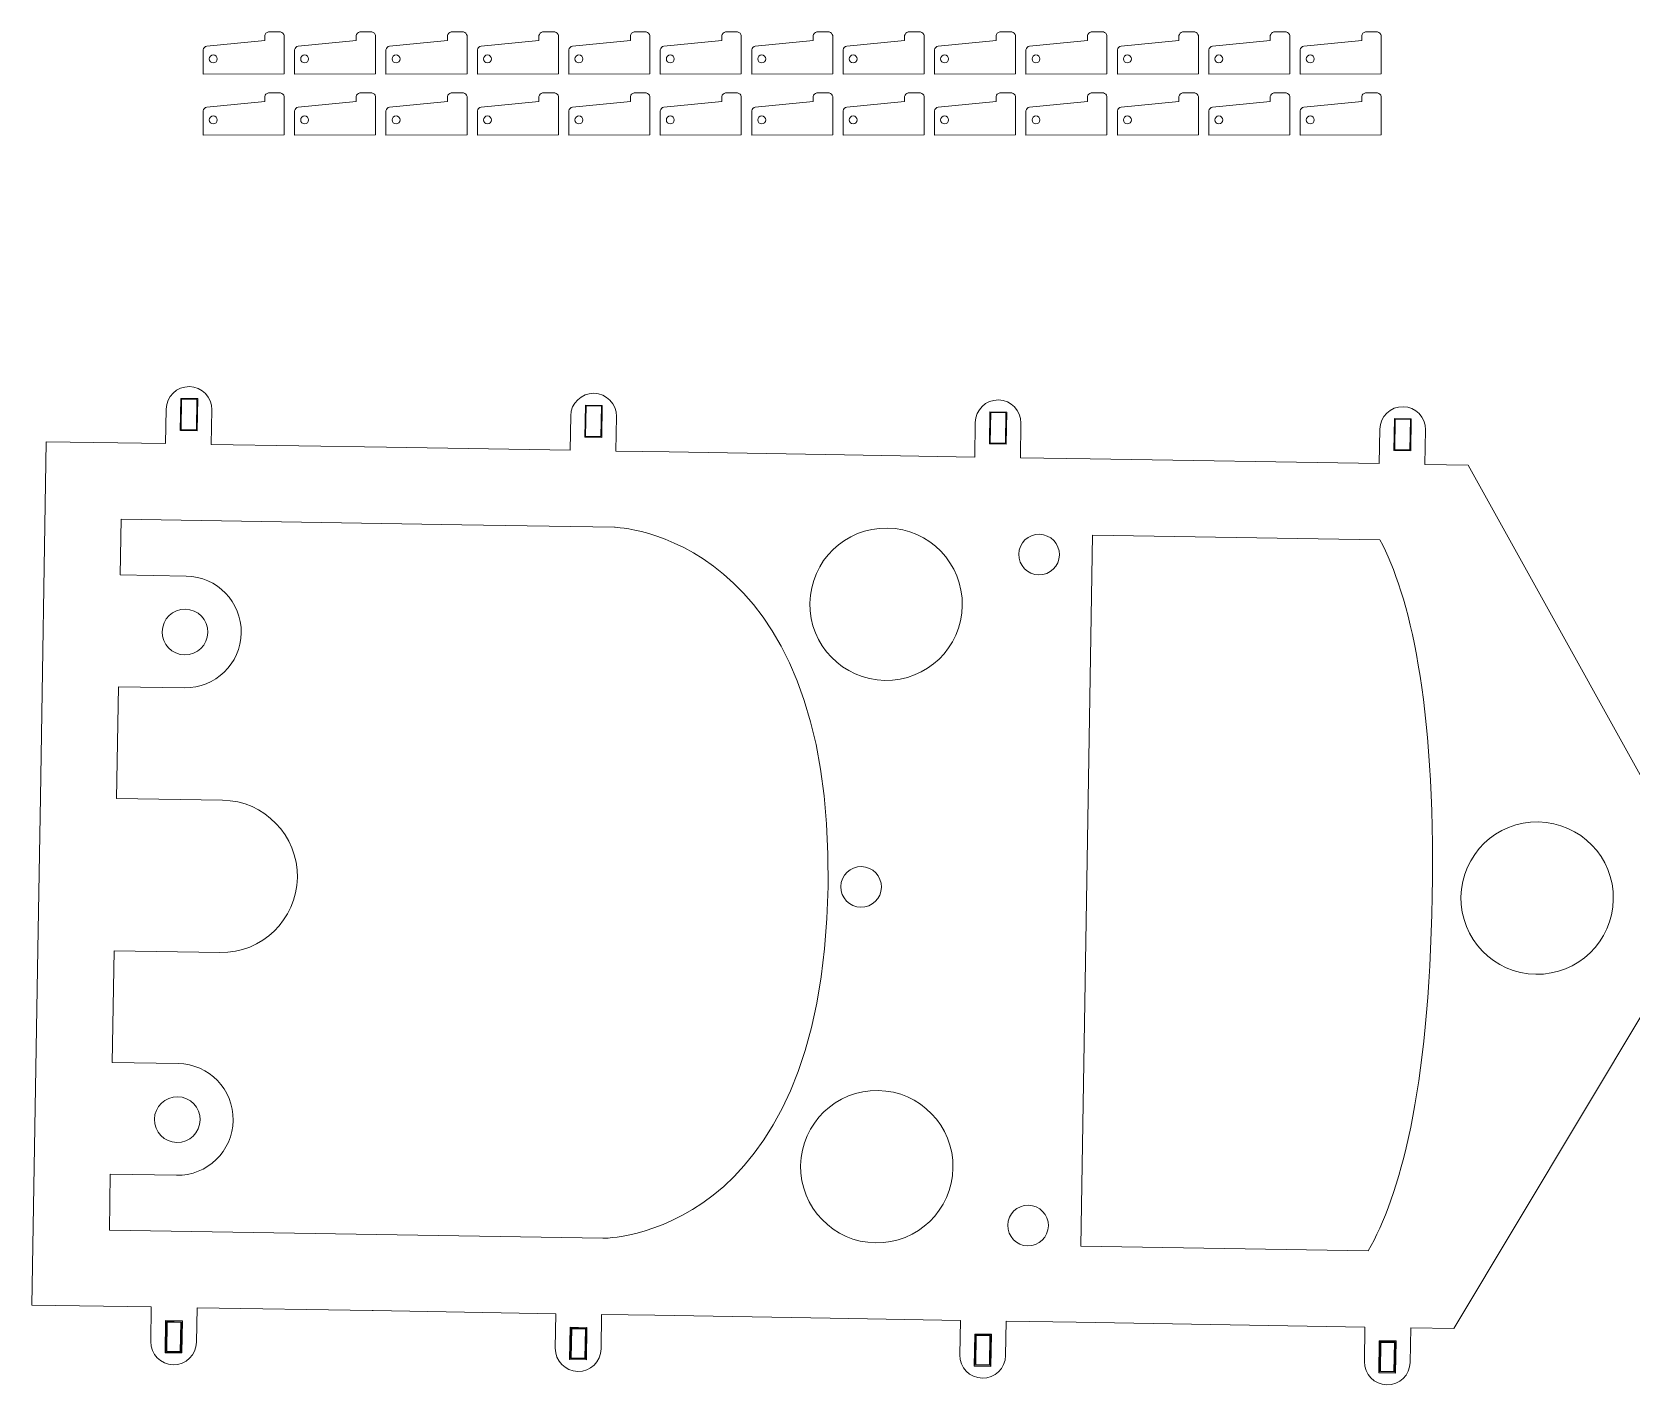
# Model space of a CAD drawing. Header units: inches. Extents: x -32 to 163, y -123 to 65.
# Drawn here: x -7.88 to 23.6, y -62.69 to -36.05 of the extents above; entities that cross this region are included whole.
import ezdxf

# ---------------------------------------------------------------- set-up
doc = ezdxf.new("R2010")
doc.units = ezdxf.units.IN
doc.header["$MEASUREMENT"] = 0
doc.layers.add('Layer 1', color=7, linetype='Continuous')

# ---------------------------------------------------------------- blocks, each defined once
blk = doc.blocks.new('block 19')
at = {"layer": 'Layer 1', "lineweight": 0}
for points in [[(-4.961, -43.896), (-4.95, -43.264), (-4.618, -43.27), (-4.629, -43.902), (-4.961, -43.896)], [(-4.794, -43.883), (-4.644, -43.886), (-4.634, -43.286), (-4.935, -43.281), (-4.944, -43.881), (-4.794, -43.883)], [(3.005, -44.028), (3.015, -43.396), (3.347, -43.402), (3.337, -44.033), (3.005, -44.028)], [(3.171, -44.015), (3.321, -44.017), (3.331, -43.417), (3.031, -43.412), (3.021, -44.012), (3.171, -44.015)], [(10.971, -44.159), (10.981, -43.528), (11.313, -43.533), (11.302, -44.165), (10.971, -44.159)], [(11.137, -44.146), (11.287, -44.149), (11.297, -43.549), (10.997, -43.544), (10.987, -44.144), (11.137, -44.146)], [(18.936, -44.291), (18.947, -43.659), (19.278, -43.665), (19.268, -44.296), (18.936, -44.291)], [(19.102, -44.278), (19.252, -44.28), (19.262, -43.68), (18.962, -43.675), (18.952, -44.275), (19.102, -44.278)], [(-5.26, -62.054), (-5.25, -61.422), (-4.918, -61.427), (-4.929, -62.059), (-5.26, -62.054)], [(-4.944, -62.043), (-4.934, -61.443), (-5.084, -61.441), (-5.234, -61.438), (-5.244, -62.038), (-4.944, -62.043)], [(-5.228, -62.022), (-5.219, -61.454), (-4.951, -61.459), (-4.96, -62.027), (-5.228, -62.022)], [(3.047, -61.559), (3.037, -62.191), (2.705, -62.185), (2.716, -61.553), (3.047, -61.559)], [(2.881, -61.572), (2.731, -61.57), (2.721, -62.17), (3.021, -62.175), (3.031, -61.575), (2.881, -61.572)], [(3.015, -61.59), (3.006, -62.158), (2.737, -62.154), (2.747, -61.586), (3.015, -61.59)], [(11.013, -61.691), (11.002, -62.322), (10.671, -62.317), (10.681, -61.685), (11.013, -61.691)], [(10.847, -61.704), (10.697, -61.701), (10.687, -62.301), (10.987, -62.306), (10.997, -61.706), (10.847, -61.704)], [(10.981, -61.722), (10.971, -62.29), (10.703, -62.286), (10.712, -61.717), (10.981, -61.722)], [(18.978, -61.822), (18.968, -62.454), (18.636, -62.448), (18.647, -61.817), (18.978, -61.822)], [(18.812, -61.835), (18.662, -61.833), (18.652, -62.433), (18.952, -62.438), (18.962, -61.838), (18.812, -61.835)], [(18.946, -61.853), (18.937, -62.422), (18.668, -62.417), (18.678, -61.849), (18.946, -61.853)]]:
    blk.add_lwpolyline(points, dxfattribs=at)
for points, knots in [([(7.834, -61.374), (7.834, -61.374), (10.401, -61.416), (10.401, -61.416), (10.401, -61.416), (10.389, -62.096), (10.389, -62.096), (10.385, -62.345), (10.583, -62.55), (10.832, -62.554), (11.08, -62.558), (11.285, -62.36), (11.289, -62.111), (11.289, -62.111), (11.3, -61.431), (11.3, -61.431), (11.3, -61.431), (12.676, -61.454), (12.676, -61.454), (12.676, -61.454), (18.366, -61.548), (18.366, -61.548), (18.366, -61.548), (18.355, -62.228), (18.355, -62.228), (18.351, -62.476), (18.549, -62.681), (18.797, -62.685), (19.046, -62.689), (19.251, -62.491), (19.255, -62.243), (19.255, -62.243), (19.266, -61.563), (19.266, -61.563), (19.266, -61.563), (20.115, -61.577), (20.115, -61.577), (20.115, -61.577), (25.163, -53.159), (25.163, -53.159), (25.163, -53.159), (20.396, -44.579), (20.396, -44.579), (20.396, -44.579), (19.547, -44.565), (19.547, -44.565), (19.547, -44.565), (19.558, -43.885), (19.558, -43.885), (19.562, -43.637), (19.364, -43.432), (19.116, -43.428), (18.867, -43.424), (18.662, -43.622), (18.658, -43.87), (18.658, -43.87), (18.647, -44.55), (18.647, -44.55), (18.647, -44.55), (12.957, -44.456), (12.957, -44.456), (12.957, -44.456), (11.581, -44.434), (11.581, -44.434), (11.581, -44.434), (11.592, -43.754), (11.592, -43.754), (11.597, -43.505), (11.398, -43.3), (11.15, -43.296), (10.901, -43.292), (10.697, -43.49), (10.693, -43.739), (10.693, -43.739), (10.681, -44.419), (10.681, -44.419), (10.681, -44.419), (8.115, -44.376), (8.115, -44.376), (8.115, -44.376), (4.665, -44.319), (4.665, -44.319), (4.665, -44.319), (3.616, -44.302), (3.616, -44.302), (3.616, -44.302), (3.627, -43.622), (3.627, -43.622), (3.631, -43.374), (3.433, -43.169), (3.184, -43.165), (2.936, -43.161), (2.731, -43.359), (2.727, -43.607), (2.727, -43.607), (2.716, -44.287), (2.716, -44.287), (2.716, -44.287), (-0.9, -44.227), (-0.9, -44.227), (-0.9, -44.227), (-4.35, -44.17), (-4.35, -44.17), (-4.35, -44.17), (-4.339, -43.491), (-4.339, -43.491), (-4.335, -43.242), (-4.533, -43.037), (-4.781, -43.033), (-5.03, -43.029), (-5.235, -43.227), (-5.239, -43.476), (-5.239, -43.476), (-5.25, -44.156), (-5.25, -44.156), (-5.25, -44.156), (-7.6, -44.117), (-7.6, -44.117), (-7.6, -44.117), (-7.715, -51.116), (-7.715, -51.116), (-7.715, -51.116), (-7.765, -54.115), (-7.765, -54.115), (-7.765, -54.115), (-7.88, -61.114), (-7.88, -61.114), (-7.88, -61.114), (-5.531, -61.153), (-5.531, -61.153), (-5.531, -61.153), (-5.542, -61.833), (-5.542, -61.833), (-5.546, -62.082), (-5.348, -62.286), (-5.099, -62.29), (-4.851, -62.295), (-4.646, -62.096), (-4.642, -61.848), (-4.642, -61.848), (-4.631, -61.168), (-4.631, -61.168), (-4.631, -61.168), (-1.181, -61.225), (-1.181, -61.225), (-1.181, -61.225), (-1.175, -61.226), (-1.162, -61.225), (-1.162, -61.225), (2.435, -61.285), (2.435, -61.285), (2.435, -61.285), (2.424, -61.965), (2.424, -61.965), (2.42, -62.213), (2.618, -62.418), (2.866, -62.422), (3.115, -62.426), (3.32, -62.228), (3.324, -61.98), (3.324, -61.98), (3.335, -61.3), (3.335, -61.3), (3.335, -61.3), (4.385, -61.317), (4.385, -61.317), (4.385, -61.317), (7.834, -61.374), (7.834, -61.374)], [0, 0, 0, 0, 1, 1, 1, 2, 2, 2, 3, 3, 3, 4, 4, 4, 5, 5, 5, 6, 6, 6, 7, 7, 7, 8, 8, 8, 9, 9, 9, 10, 10, 10, 11, 11, 11, 12, 12, 12, 13, 13, 13, 14, 14, 14, 15, 15, 15, 16, 16, 16, 17, 17, 17, 18, 18, 18, 19, 19, 19, 20, 20, 20, 21, 21, 21, 22, 22, 22, 23, 23, 23, 24, 24, 24, 25, 25, 25, 26, 26, 26, 27, 27, 27, 28, 28, 28, 29, 29, 29, 30, 30, 30, 31, 31, 31, 32, 32, 32, 33, 33, 33, 34, 34, 34, 35, 35, 35, 36, 36, 36, 37, 37, 37, 38, 38, 38, 39, 39, 39, 40, 40, 40, 41, 41, 41, 42, 42, 42, 43, 43, 43, 44, 44, 44, 45, 45, 45, 46, 46, 46, 47, 47, 47, 48, 48, 48, 49, 49, 49, 50, 50, 50, 51, 51, 51, 52, 52, 52, 53, 53, 53, 54, 54, 54, 55, 55, 55, 56, 56, 56, 56]), ([(-6.356, -59.639), (-6.356, -59.639), (-6.338, -58.54), (-6.338, -58.54), (-6.338, -58.54), (-5.038, -58.561), (-5.038, -58.561), (-4.43, -58.571), (-3.93, -58.087), (-3.92, -57.479), (-3.91, -56.872), (-4.394, -56.371), (-5.001, -56.361), (-5.001, -56.361), (-6.301, -56.34), (-6.301, -56.34), (-6.301, -56.34), (-6.265, -54.14), (-6.265, -54.14), (-6.265, -54.14), (-4.179, -54.175), (-4.179, -54.175), (-3.351, -54.188), (-2.669, -53.528), (-2.655, -52.7), (-2.641, -51.871), (-3.302, -51.189), (-4.13, -51.175), (-4.13, -51.175), (-6.215, -51.141), (-6.215, -51.141), (-6.215, -51.141), (-6.179, -48.941), (-6.179, -48.941), (-6.179, -48.941), (-4.879, -48.962), (-4.879, -48.962), (-4.272, -48.972), (-3.771, -48.488), (-3.761, -47.881), (-3.751, -47.273), (-4.235, -46.773), (-4.843, -46.763), (-4.843, -46.763), (-6.143, -46.741), (-6.143, -46.741), (-6.143, -46.741), (-6.125, -45.641), (-6.125, -45.641), (-6.125, -45.641), (0.585, -45.752), (0.585, -45.752), (0.585, -45.752), (3.591, -45.802), (3.591, -45.802), (3.591, -45.802), (7.909, -45.901), (7.794, -52.872), (7.679, -59.844), (3.36, -59.8), (3.36, -59.8), (3.36, -59.8), (-6.356, -59.639), (-6.356, -59.639)], [0, 0, 0, 0, 1, 1, 1, 2, 2, 2, 3, 3, 3, 4, 4, 4, 5, 5, 5, 6, 6, 6, 7, 7, 7, 8, 8, 8, 9, 9, 9, 10, 10, 10, 11, 11, 11, 12, 12, 12, 13, 13, 13, 14, 14, 14, 15, 15, 15, 16, 16, 16, 17, 17, 17, 18, 18, 18, 19, 19, 19, 20, 20, 20, 21, 21, 21, 21]), ([(11.943, -46.74), (12.164, -46.744), (12.346, -46.568), (12.35, -46.347), (12.353, -46.126), (12.177, -45.944), (11.956, -45.94), (11.736, -45.936), (11.553, -46.113), (11.55, -46.333), (11.546, -46.554), (11.722, -46.736), (11.943, -46.74)], [0, 0, 0, 0, 1, 1, 1, 2, 2, 2, 3, 3, 3, 4, 4, 4, 4]), ([(12.771, -59.955), (12.771, -59.955), (13.002, -45.957), (13.002, -45.957), (13.002, -45.957), (18.66, -46.051), (18.66, -46.051), (19.239, -47.14), (19.754, -49.195), (19.69, -53.069), (19.626, -56.943), (19.044, -58.979), (18.429, -60.049), (18.429, -60.049), (12.771, -59.955), (12.771, -59.955)], [0, 0, 0, 0, 1, 1, 1, 2, 2, 2, 3, 3, 3, 4, 4, 4, 5, 5, 5, 5]), ([(-4.875, -48.315), (-4.627, -48.319), (-4.422, -48.121), (-4.418, -47.873), (-4.414, -47.624), (-4.612, -47.42), (-4.86, -47.415), (-5.109, -47.411), (-5.313, -47.609), (-5.318, -47.858), (-5.322, -48.106), (-5.123, -48.311), (-4.875, -48.315)], [0, 0, 0, 0, 1, 1, 1, 2, 2, 2, 3, 3, 3, 4, 4, 4, 4]), ([(23.255, -53.128), (23.241, -53.956), (22.559, -54.616), (21.73, -54.603), (20.902, -54.589), (20.242, -53.906), (20.255, -53.078), (20.269, -52.25), (20.952, -51.589), (21.78, -51.603), (22.608, -51.617), (23.269, -52.299), (23.255, -53.128)], [0, 0, 0, 0, 1, 1, 1, 2, 2, 2, 3, 3, 3, 4, 4, 4, 4]), ([(8.438, -53.283), (8.659, -53.287), (8.841, -53.111), (8.845, -52.89), (8.849, -52.669), (8.673, -52.487), (8.452, -52.483), (8.231, -52.479), (8.049, -52.655), (8.045, -52.876), (8.041, -53.097), (8.218, -53.279), (8.438, -53.283)], [0, 0, 0, 0, 1, 1, 1, 2, 2, 2, 3, 3, 3, 4, 4, 4, 4]), ([(-5.027, -57.914), (-4.779, -57.918), (-4.574, -57.72), (-4.57, -57.471), (-4.566, -57.223), (-4.764, -57.018), (-5.012, -57.014), (-5.261, -57.01), (-5.465, -57.208), (-5.47, -57.456), (-5.474, -57.705), (-5.276, -57.91), (-5.027, -57.914)], [0, 0, 0, 0, 1, 1, 1, 2, 2, 2, 3, 3, 3, 4, 4, 4, 4]), ([(11.725, -59.949), (11.946, -59.953), (12.128, -59.777), (12.132, -59.556), (12.135, -59.335), (11.959, -59.153), (11.738, -59.149), (11.517, -59.146), (11.335, -59.322), (11.332, -59.543), (11.328, -59.764), (11.504, -59.946), (11.725, -59.949)], [0, 0, 0, 0, 1, 1, 1, 2, 2, 2, 3, 3, 3, 4, 4, 4, 4])]:
    blk.add_open_spline(points, degree=3, knots=knots, dxfattribs=at)
blk = doc.blocks.new('block 18')
at = {"layer": 'Layer 1', "lineweight": 0}
for points in [[(8.912, -48.818), (9.741, -48.832), (10.423, -48.171), (10.437, -47.343), (10.45, -46.515), (9.79, -45.832), (8.962, -45.819), (8.133, -45.805), (7.451, -46.465), (7.437, -47.294), (7.424, -48.122), (8.084, -48.804), (8.912, -48.818)], [(8.729, -59.89), (9.558, -59.904), (10.24, -59.244), (10.254, -58.415), (10.268, -57.587), (9.607, -56.904), (8.779, -56.891), (7.951, -56.877), (7.268, -57.537), (7.254, -58.366), (7.241, -59.194), (7.901, -59.877), (8.729, -59.89)]]:
    blk.add_open_spline(points, degree=3, knots=[0, 0, 0, 0, 1, 1, 1, 2, 2, 2, 3, 3, 3, 4, 4, 4, 4], dxfattribs=at)
at = {"layer": 'Layer 1'}
blk.add_blockref('block 19', (0, 0), dxfattribs=at)

msp = doc.modelspace()

# ---------------------------------------------------------------- linework, layer by layer
at = {"layer": 'Layer 1', "lineweight": 0}
for points, knots in [([(-4.51, -36.882), (-4.51, -36.882), (-4.51, -36.402), (-4.51, -36.402), (-4.504, -36.366), (-4.475, -36.337), (-4.438, -36.33), (-4.438, -36.33), (-3.298, -36.219), (-3.298, -36.219), (-3.298, -36.219), (-3.298, -36.123), (-3.298, -36.123), (-3.292, -36.087), (-3.263, -36.058), (-3.226, -36.051), (-3.226, -36.051), (-2.986, -36.051), (-2.986, -36.051), (-2.95, -36.058), (-2.921, -36.087), (-2.914, -36.123), (-2.914, -36.123), (-2.914, -36.873), (-2.914, -36.873), (-2.914, -36.873), (-4.51, -36.882), (-4.51, -36.882)], [0, 0, 0, 0, 1, 1, 1, 2, 2, 2, 3, 3, 3, 4, 4, 4, 5, 5, 5, 6, 6, 6, 7, 7, 7, 8, 8, 8, 9, 9, 9, 9]), ([(-2.71, -36.882), (-2.71, -36.882), (-2.71, -36.402), (-2.71, -36.402), (-2.704, -36.366), (-2.675, -36.337), (-2.638, -36.33), (-2.638, -36.33), (-1.498, -36.219), (-1.498, -36.219), (-1.498, -36.219), (-1.498, -36.123), (-1.498, -36.123), (-1.492, -36.087), (-1.463, -36.058), (-1.426, -36.051), (-1.426, -36.051), (-1.186, -36.051), (-1.186, -36.051), (-1.15, -36.058), (-1.121, -36.087), (-1.114, -36.123), (-1.114, -36.123), (-1.114, -36.873), (-1.114, -36.873), (-1.114, -36.873), (-2.71, -36.882), (-2.71, -36.882)], [0, 0, 0, 0, 1, 1, 1, 2, 2, 2, 3, 3, 3, 4, 4, 4, 5, 5, 5, 6, 6, 6, 7, 7, 7, 8, 8, 8, 9, 9, 9, 9]), ([(-0.91, -36.882), (-0.91, -36.882), (-0.91, -36.402), (-0.91, -36.402), (-0.904, -36.366), (-0.875, -36.337), (-0.838, -36.33), (-0.838, -36.33), (0.302, -36.219), (0.302, -36.219), (0.302, -36.219), (0.302, -36.123), (0.302, -36.123), (0.308, -36.087), (0.337, -36.058), (0.374, -36.051), (0.374, -36.051), (0.614, -36.051), (0.614, -36.051), (0.65, -36.058), (0.679, -36.087), (0.686, -36.123), (0.686, -36.123), (0.686, -36.873), (0.686, -36.873), (0.686, -36.873), (-0.91, -36.882), (-0.91, -36.882)], [0, 0, 0, 0, 1, 1, 1, 2, 2, 2, 3, 3, 3, 4, 4, 4, 5, 5, 5, 6, 6, 6, 7, 7, 7, 8, 8, 8, 9, 9, 9, 9]), ([(0.89, -36.882), (0.89, -36.882), (0.89, -36.402), (0.89, -36.402), (0.896, -36.366), (0.925, -36.337), (0.962, -36.33), (0.962, -36.33), (2.102, -36.219), (2.102, -36.219), (2.102, -36.219), (2.102, -36.123), (2.102, -36.123), (2.108, -36.087), (2.137, -36.058), (2.174, -36.051), (2.174, -36.051), (2.414, -36.051), (2.414, -36.051), (2.45, -36.058), (2.479, -36.087), (2.486, -36.123), (2.486, -36.123), (2.486, -36.873), (2.486, -36.873), (2.486, -36.873), (0.89, -36.882), (0.89, -36.882)], [0, 0, 0, 0, 1, 1, 1, 2, 2, 2, 3, 3, 3, 4, 4, 4, 5, 5, 5, 6, 6, 6, 7, 7, 7, 8, 8, 8, 9, 9, 9, 9]), ([(2.69, -36.882), (2.69, -36.882), (2.69, -36.402), (2.69, -36.402), (2.696, -36.366), (2.725, -36.337), (2.762, -36.33), (2.762, -36.33), (3.902, -36.219), (3.902, -36.219), (3.902, -36.219), (3.902, -36.123), (3.902, -36.123), (3.908, -36.087), (3.937, -36.058), (3.974, -36.051), (3.974, -36.051), (4.214, -36.051), (4.214, -36.051), (4.25, -36.058), (4.279, -36.087), (4.286, -36.123), (4.286, -36.123), (4.286, -36.873), (4.286, -36.873), (4.286, -36.873), (2.69, -36.882), (2.69, -36.882)], [0, 0, 0, 0, 1, 1, 1, 2, 2, 2, 3, 3, 3, 4, 4, 4, 5, 5, 5, 6, 6, 6, 7, 7, 7, 8, 8, 8, 9, 9, 9, 9]), ([(4.49, -36.882), (4.49, -36.882), (4.49, -36.402), (4.49, -36.402), (4.496, -36.366), (4.525, -36.337), (4.562, -36.33), (4.562, -36.33), (5.702, -36.219), (5.702, -36.219), (5.702, -36.219), (5.702, -36.123), (5.702, -36.123), (5.708, -36.087), (5.737, -36.058), (5.774, -36.051), (5.774, -36.051), (6.014, -36.051), (6.014, -36.051), (6.05, -36.058), (6.079, -36.087), (6.086, -36.123), (6.086, -36.123), (6.086, -36.873), (6.086, -36.873), (6.086, -36.873), (4.49, -36.882), (4.49, -36.882)], [0, 0, 0, 0, 1, 1, 1, 2, 2, 2, 3, 3, 3, 4, 4, 4, 5, 5, 5, 6, 6, 6, 7, 7, 7, 8, 8, 8, 9, 9, 9, 9]), ([(6.29, -36.882), (6.29, -36.882), (6.29, -36.402), (6.29, -36.402), (6.296, -36.366), (6.325, -36.337), (6.362, -36.33), (6.362, -36.33), (7.502, -36.219), (7.502, -36.219), (7.502, -36.219), (7.502, -36.123), (7.502, -36.123), (7.508, -36.087), (7.537, -36.058), (7.574, -36.051), (7.574, -36.051), (7.814, -36.051), (7.814, -36.051), (7.85, -36.058), (7.879, -36.087), (7.886, -36.123), (7.886, -36.123), (7.886, -36.873), (7.886, -36.873), (7.886, -36.873), (6.29, -36.882), (6.29, -36.882)], [0, 0, 0, 0, 1, 1, 1, 2, 2, 2, 3, 3, 3, 4, 4, 4, 5, 5, 5, 6, 6, 6, 7, 7, 7, 8, 8, 8, 9, 9, 9, 9]), ([(8.09, -36.882), (8.09, -36.882), (8.09, -36.402), (8.09, -36.402), (8.096, -36.366), (8.125, -36.337), (8.162, -36.33), (8.162, -36.33), (9.302, -36.219), (9.302, -36.219), (9.302, -36.219), (9.302, -36.123), (9.302, -36.123), (9.308, -36.087), (9.337, -36.058), (9.374, -36.051), (9.374, -36.051), (9.614, -36.051), (9.614, -36.051), (9.65, -36.058), (9.679, -36.087), (9.686, -36.123), (9.686, -36.123), (9.686, -36.873), (9.686, -36.873), (9.686, -36.873), (8.09, -36.882), (8.09, -36.882)], [0, 0, 0, 0, 1, 1, 1, 2, 2, 2, 3, 3, 3, 4, 4, 4, 5, 5, 5, 6, 6, 6, 7, 7, 7, 8, 8, 8, 9, 9, 9, 9]), ([(9.89, -36.882), (9.89, -36.882), (9.89, -36.402), (9.89, -36.402), (9.896, -36.366), (9.925, -36.337), (9.962, -36.33), (9.962, -36.33), (11.102, -36.219), (11.102, -36.219), (11.102, -36.219), (11.102, -36.123), (11.102, -36.123), (11.108, -36.087), (11.137, -36.058), (11.174, -36.051), (11.174, -36.051), (11.414, -36.051), (11.414, -36.051), (11.45, -36.058), (11.479, -36.087), (11.486, -36.123), (11.486, -36.123), (11.486, -36.873), (11.486, -36.873), (11.486, -36.873), (9.89, -36.882), (9.89, -36.882)], [0, 0, 0, 0, 1, 1, 1, 2, 2, 2, 3, 3, 3, 4, 4, 4, 5, 5, 5, 6, 6, 6, 7, 7, 7, 8, 8, 8, 9, 9, 9, 9]), ([(11.69, -36.882), (11.69, -36.882), (11.69, -36.402), (11.69, -36.402), (11.696, -36.366), (11.725, -36.337), (11.762, -36.33), (11.762, -36.33), (12.902, -36.219), (12.902, -36.219), (12.902, -36.219), (12.902, -36.123), (12.902, -36.123), (12.908, -36.087), (12.937, -36.058), (12.974, -36.051), (12.974, -36.051), (13.214, -36.051), (13.214, -36.051), (13.25, -36.058), (13.279, -36.087), (13.286, -36.123), (13.286, -36.123), (13.286, -36.873), (13.286, -36.873), (13.286, -36.873), (11.69, -36.882), (11.69, -36.882)], [0, 0, 0, 0, 1, 1, 1, 2, 2, 2, 3, 3, 3, 4, 4, 4, 5, 5, 5, 6, 6, 6, 7, 7, 7, 8, 8, 8, 9, 9, 9, 9]), ([(13.49, -36.882), (13.49, -36.882), (13.49, -36.402), (13.49, -36.402), (13.496, -36.366), (13.525, -36.337), (13.562, -36.33), (13.562, -36.33), (14.702, -36.219), (14.702, -36.219), (14.702, -36.219), (14.702, -36.123), (14.702, -36.123), (14.708, -36.087), (14.737, -36.058), (14.774, -36.051), (14.774, -36.051), (15.014, -36.051), (15.014, -36.051), (15.05, -36.058), (15.079, -36.087), (15.086, -36.123), (15.086, -36.123), (15.086, -36.873), (15.086, -36.873), (15.086, -36.873), (13.49, -36.882), (13.49, -36.882)], [0, 0, 0, 0, 1, 1, 1, 2, 2, 2, 3, 3, 3, 4, 4, 4, 5, 5, 5, 6, 6, 6, 7, 7, 7, 8, 8, 8, 9, 9, 9, 9]), ([(15.29, -36.882), (15.29, -36.882), (15.29, -36.402), (15.29, -36.402), (15.296, -36.366), (15.325, -36.337), (15.362, -36.33), (15.362, -36.33), (16.502, -36.219), (16.502, -36.219), (16.502, -36.219), (16.502, -36.123), (16.502, -36.123), (16.508, -36.087), (16.537, -36.058), (16.574, -36.051), (16.574, -36.051), (16.814, -36.051), (16.814, -36.051), (16.85, -36.058), (16.879, -36.087), (16.886, -36.123), (16.886, -36.123), (16.886, -36.873), (16.886, -36.873), (16.886, -36.873), (15.29, -36.882), (15.29, -36.882)], [0, 0, 0, 0, 1, 1, 1, 2, 2, 2, 3, 3, 3, 4, 4, 4, 5, 5, 5, 6, 6, 6, 7, 7, 7, 8, 8, 8, 9, 9, 9, 9]), ([(17.09, -36.882), (17.09, -36.882), (17.09, -36.402), (17.09, -36.402), (17.096, -36.366), (17.125, -36.337), (17.162, -36.33), (17.162, -36.33), (18.302, -36.219), (18.302, -36.219), (18.302, -36.219), (18.302, -36.123), (18.302, -36.123), (18.308, -36.087), (18.337, -36.058), (18.374, -36.051), (18.374, -36.051), (18.614, -36.051), (18.614, -36.051), (18.65, -36.058), (18.679, -36.087), (18.686, -36.123), (18.686, -36.123), (18.686, -36.873), (18.686, -36.873), (18.686, -36.873), (17.09, -36.882), (17.09, -36.882)], [0, 0, 0, 0, 1, 1, 1, 2, 2, 2, 3, 3, 3, 4, 4, 4, 5, 5, 5, 6, 6, 6, 7, 7, 7, 8, 8, 8, 9, 9, 9, 9]), ([(-4.312, -36.504), (-4.269, -36.504), (-4.234, -36.539), (-4.234, -36.582), (-4.234, -36.625), (-4.269, -36.66), (-4.312, -36.66), (-4.355, -36.66), (-4.39, -36.625), (-4.39, -36.582), (-4.39, -36.539), (-4.355, -36.504), (-4.312, -36.504)], [0, 0, 0, 0, 1, 1, 1, 2, 2, 2, 3, 3, 3, 4, 4, 4, 4]), ([(-2.512, -36.504), (-2.469, -36.504), (-2.434, -36.539), (-2.434, -36.582), (-2.434, -36.625), (-2.469, -36.66), (-2.512, -36.66), (-2.555, -36.66), (-2.59, -36.625), (-2.59, -36.582), (-2.59, -36.539), (-2.555, -36.504), (-2.512, -36.504)], [0, 0, 0, 0, 1, 1, 1, 2, 2, 2, 3, 3, 3, 4, 4, 4, 4]), ([(-0.712, -36.504), (-0.669, -36.504), (-0.634, -36.539), (-0.634, -36.582), (-0.634, -36.625), (-0.669, -36.66), (-0.712, -36.66), (-0.755, -36.66), (-0.79, -36.625), (-0.79, -36.582), (-0.79, -36.539), (-0.755, -36.504), (-0.712, -36.504)], [0, 0, 0, 0, 1, 1, 1, 2, 2, 2, 3, 3, 3, 4, 4, 4, 4]), ([(1.088, -36.504), (1.131, -36.504), (1.166, -36.539), (1.166, -36.582), (1.166, -36.625), (1.131, -36.66), (1.088, -36.66), (1.045, -36.66), (1.01, -36.625), (1.01, -36.582), (1.01, -36.539), (1.045, -36.504), (1.088, -36.504)], [0, 0, 0, 0, 1, 1, 1, 2, 2, 2, 3, 3, 3, 4, 4, 4, 4]), ([(2.888, -36.504), (2.931, -36.504), (2.966, -36.539), (2.966, -36.582), (2.966, -36.625), (2.931, -36.66), (2.888, -36.66), (2.845, -36.66), (2.81, -36.625), (2.81, -36.582), (2.81, -36.539), (2.845, -36.504), (2.888, -36.504)], [0, 0, 0, 0, 1, 1, 1, 2, 2, 2, 3, 3, 3, 4, 4, 4, 4]), ([(4.688, -36.504), (4.731, -36.504), (4.766, -36.539), (4.766, -36.582), (4.766, -36.625), (4.731, -36.66), (4.688, -36.66), (4.645, -36.66), (4.61, -36.625), (4.61, -36.582), (4.61, -36.539), (4.645, -36.504), (4.688, -36.504)], [0, 0, 0, 0, 1, 1, 1, 2, 2, 2, 3, 3, 3, 4, 4, 4, 4]), ([(6.488, -36.504), (6.531, -36.504), (6.566, -36.539), (6.566, -36.582), (6.566, -36.625), (6.531, -36.66), (6.488, -36.66), (6.445, -36.66), (6.41, -36.625), (6.41, -36.582), (6.41, -36.539), (6.445, -36.504), (6.488, -36.504)], [0, 0, 0, 0, 1, 1, 1, 2, 2, 2, 3, 3, 3, 4, 4, 4, 4]), ([(8.288, -36.504), (8.331, -36.504), (8.366, -36.539), (8.366, -36.582), (8.366, -36.625), (8.331, -36.66), (8.288, -36.66), (8.245, -36.66), (8.21, -36.625), (8.21, -36.582), (8.21, -36.539), (8.245, -36.504), (8.288, -36.504)], [0, 0, 0, 0, 1, 1, 1, 2, 2, 2, 3, 3, 3, 4, 4, 4, 4]), ([(10.088, -36.504), (10.131, -36.504), (10.166, -36.539), (10.166, -36.582), (10.166, -36.625), (10.131, -36.66), (10.088, -36.66), (10.045, -36.66), (10.01, -36.625), (10.01, -36.582), (10.01, -36.539), (10.045, -36.504), (10.088, -36.504)], [0, 0, 0, 0, 1, 1, 1, 2, 2, 2, 3, 3, 3, 4, 4, 4, 4]), ([(11.888, -36.504), (11.931, -36.504), (11.966, -36.539), (11.966, -36.582), (11.966, -36.625), (11.931, -36.66), (11.888, -36.66), (11.845, -36.66), (11.81, -36.625), (11.81, -36.582), (11.81, -36.539), (11.845, -36.504), (11.888, -36.504)], [0, 0, 0, 0, 1, 1, 1, 2, 2, 2, 3, 3, 3, 4, 4, 4, 4]), ([(13.688, -36.504), (13.731, -36.504), (13.766, -36.539), (13.766, -36.582), (13.766, -36.625), (13.731, -36.66), (13.688, -36.66), (13.645, -36.66), (13.61, -36.625), (13.61, -36.582), (13.61, -36.539), (13.645, -36.504), (13.688, -36.504)], [0, 0, 0, 0, 1, 1, 1, 2, 2, 2, 3, 3, 3, 4, 4, 4, 4]), ([(15.488, -36.504), (15.531, -36.504), (15.566, -36.539), (15.566, -36.582), (15.566, -36.625), (15.531, -36.66), (15.488, -36.66), (15.445, -36.66), (15.41, -36.625), (15.41, -36.582), (15.41, -36.539), (15.445, -36.504), (15.488, -36.504)], [0, 0, 0, 0, 1, 1, 1, 2, 2, 2, 3, 3, 3, 4, 4, 4, 4]), ([(17.288, -36.504), (17.331, -36.504), (17.366, -36.539), (17.366, -36.582), (17.366, -36.625), (17.331, -36.66), (17.288, -36.66), (17.245, -36.66), (17.21, -36.625), (17.21, -36.582), (17.21, -36.539), (17.245, -36.504), (17.288, -36.504)], [0, 0, 0, 0, 1, 1, 1, 2, 2, 2, 3, 3, 3, 4, 4, 4, 4]), ([(-4.51, -38.082), (-4.51, -38.082), (-4.51, -37.602), (-4.51, -37.602), (-4.504, -37.565), (-4.475, -37.537), (-4.438, -37.53), (-4.438, -37.53), (-3.298, -37.419), (-3.298, -37.419), (-3.298, -37.419), (-3.298, -37.323), (-3.298, -37.323), (-3.292, -37.286), (-3.263, -37.257), (-3.226, -37.251), (-3.226, -37.251), (-2.986, -37.251), (-2.986, -37.251), (-2.95, -37.257), (-2.921, -37.286), (-2.914, -37.323), (-2.914, -37.323), (-2.914, -38.073), (-2.914, -38.073), (-2.914, -38.073), (-4.51, -38.082), (-4.51, -38.082)], [0, 0, 0, 0, 1, 1, 1, 2, 2, 2, 3, 3, 3, 4, 4, 4, 5, 5, 5, 6, 6, 6, 7, 7, 7, 8, 8, 8, 9, 9, 9, 9]), ([(-2.71, -38.082), (-2.71, -38.082), (-2.71, -37.602), (-2.71, -37.602), (-2.704, -37.565), (-2.675, -37.537), (-2.638, -37.53), (-2.638, -37.53), (-1.498, -37.419), (-1.498, -37.419), (-1.498, -37.419), (-1.498, -37.323), (-1.498, -37.323), (-1.492, -37.286), (-1.463, -37.257), (-1.426, -37.251), (-1.426, -37.251), (-1.186, -37.251), (-1.186, -37.251), (-1.15, -37.257), (-1.121, -37.286), (-1.114, -37.323), (-1.114, -37.323), (-1.114, -38.073), (-1.114, -38.073), (-1.114, -38.073), (-2.71, -38.082), (-2.71, -38.082)], [0, 0, 0, 0, 1, 1, 1, 2, 2, 2, 3, 3, 3, 4, 4, 4, 5, 5, 5, 6, 6, 6, 7, 7, 7, 8, 8, 8, 9, 9, 9, 9]), ([(-0.91, -38.082), (-0.91, -38.082), (-0.91, -37.602), (-0.91, -37.602), (-0.904, -37.565), (-0.875, -37.537), (-0.838, -37.53), (-0.838, -37.53), (0.302, -37.419), (0.302, -37.419), (0.302, -37.419), (0.302, -37.323), (0.302, -37.323), (0.308, -37.286), (0.337, -37.257), (0.374, -37.251), (0.374, -37.251), (0.614, -37.251), (0.614, -37.251), (0.65, -37.257), (0.679, -37.286), (0.686, -37.323), (0.686, -37.323), (0.686, -38.073), (0.686, -38.073), (0.686, -38.073), (-0.91, -38.082), (-0.91, -38.082)], [0, 0, 0, 0, 1, 1, 1, 2, 2, 2, 3, 3, 3, 4, 4, 4, 5, 5, 5, 6, 6, 6, 7, 7, 7, 8, 8, 8, 9, 9, 9, 9]), ([(0.89, -38.082), (0.89, -38.082), (0.89, -37.602), (0.89, -37.602), (0.896, -37.565), (0.925, -37.537), (0.962, -37.53), (0.962, -37.53), (2.102, -37.419), (2.102, -37.419), (2.102, -37.419), (2.102, -37.323), (2.102, -37.323), (2.108, -37.286), (2.137, -37.257), (2.174, -37.251), (2.174, -37.251), (2.414, -37.251), (2.414, -37.251), (2.45, -37.257), (2.479, -37.286), (2.486, -37.323), (2.486, -37.323), (2.486, -38.073), (2.486, -38.073), (2.486, -38.073), (0.89, -38.082), (0.89, -38.082)], [0, 0, 0, 0, 1, 1, 1, 2, 2, 2, 3, 3, 3, 4, 4, 4, 5, 5, 5, 6, 6, 6, 7, 7, 7, 8, 8, 8, 9, 9, 9, 9]), ([(2.69, -38.082), (2.69, -38.082), (2.69, -37.602), (2.69, -37.602), (2.696, -37.565), (2.725, -37.537), (2.762, -37.53), (2.762, -37.53), (3.902, -37.419), (3.902, -37.419), (3.902, -37.419), (3.902, -37.323), (3.902, -37.323), (3.908, -37.286), (3.937, -37.257), (3.974, -37.251), (3.974, -37.251), (4.214, -37.251), (4.214, -37.251), (4.25, -37.257), (4.279, -37.286), (4.286, -37.323), (4.286, -37.323), (4.286, -38.073), (4.286, -38.073), (4.286, -38.073), (2.69, -38.082), (2.69, -38.082)], [0, 0, 0, 0, 1, 1, 1, 2, 2, 2, 3, 3, 3, 4, 4, 4, 5, 5, 5, 6, 6, 6, 7, 7, 7, 8, 8, 8, 9, 9, 9, 9]), ([(4.49, -38.082), (4.49, -38.082), (4.49, -37.602), (4.49, -37.602), (4.496, -37.565), (4.525, -37.537), (4.562, -37.53), (4.562, -37.53), (5.702, -37.419), (5.702, -37.419), (5.702, -37.419), (5.702, -37.323), (5.702, -37.323), (5.708, -37.286), (5.737, -37.257), (5.774, -37.251), (5.774, -37.251), (6.014, -37.251), (6.014, -37.251), (6.05, -37.257), (6.079, -37.286), (6.086, -37.323), (6.086, -37.323), (6.086, -38.073), (6.086, -38.073), (6.086, -38.073), (4.49, -38.082), (4.49, -38.082)], [0, 0, 0, 0, 1, 1, 1, 2, 2, 2, 3, 3, 3, 4, 4, 4, 5, 5, 5, 6, 6, 6, 7, 7, 7, 8, 8, 8, 9, 9, 9, 9]), ([(6.29, -38.082), (6.29, -38.082), (6.29, -37.602), (6.29, -37.602), (6.296, -37.565), (6.325, -37.537), (6.362, -37.53), (6.362, -37.53), (7.502, -37.419), (7.502, -37.419), (7.502, -37.419), (7.502, -37.323), (7.502, -37.323), (7.508, -37.286), (7.537, -37.257), (7.574, -37.251), (7.574, -37.251), (7.814, -37.251), (7.814, -37.251), (7.85, -37.257), (7.879, -37.286), (7.886, -37.323), (7.886, -37.323), (7.886, -38.073), (7.886, -38.073), (7.886, -38.073), (6.29, -38.082), (6.29, -38.082)], [0, 0, 0, 0, 1, 1, 1, 2, 2, 2, 3, 3, 3, 4, 4, 4, 5, 5, 5, 6, 6, 6, 7, 7, 7, 8, 8, 8, 9, 9, 9, 9]), ([(8.09, -38.082), (8.09, -38.082), (8.09, -37.602), (8.09, -37.602), (8.096, -37.565), (8.125, -37.537), (8.162, -37.53), (8.162, -37.53), (9.302, -37.419), (9.302, -37.419), (9.302, -37.419), (9.302, -37.323), (9.302, -37.323), (9.308, -37.286), (9.337, -37.257), (9.374, -37.251), (9.374, -37.251), (9.614, -37.251), (9.614, -37.251), (9.65, -37.257), (9.679, -37.286), (9.686, -37.323), (9.686, -37.323), (9.686, -38.073), (9.686, -38.073), (9.686, -38.073), (8.09, -38.082), (8.09, -38.082)], [0, 0, 0, 0, 1, 1, 1, 2, 2, 2, 3, 3, 3, 4, 4, 4, 5, 5, 5, 6, 6, 6, 7, 7, 7, 8, 8, 8, 9, 9, 9, 9]), ([(9.89, -38.082), (9.89, -38.082), (9.89, -37.602), (9.89, -37.602), (9.896, -37.565), (9.925, -37.537), (9.962, -37.53), (9.962, -37.53), (11.102, -37.419), (11.102, -37.419), (11.102, -37.419), (11.102, -37.323), (11.102, -37.323), (11.108, -37.286), (11.137, -37.257), (11.174, -37.251), (11.174, -37.251), (11.414, -37.251), (11.414, -37.251), (11.45, -37.257), (11.479, -37.286), (11.486, -37.323), (11.486, -37.323), (11.486, -38.073), (11.486, -38.073), (11.486, -38.073), (9.89, -38.082), (9.89, -38.082)], [0, 0, 0, 0, 1, 1, 1, 2, 2, 2, 3, 3, 3, 4, 4, 4, 5, 5, 5, 6, 6, 6, 7, 7, 7, 8, 8, 8, 9, 9, 9, 9]), ([(11.69, -38.082), (11.69, -38.082), (11.69, -37.602), (11.69, -37.602), (11.696, -37.565), (11.725, -37.537), (11.762, -37.53), (11.762, -37.53), (12.902, -37.419), (12.902, -37.419), (12.902, -37.419), (12.902, -37.323), (12.902, -37.323), (12.908, -37.286), (12.937, -37.257), (12.974, -37.251), (12.974, -37.251), (13.214, -37.251), (13.214, -37.251), (13.25, -37.257), (13.279, -37.286), (13.286, -37.323), (13.286, -37.323), (13.286, -38.073), (13.286, -38.073), (13.286, -38.073), (11.69, -38.082), (11.69, -38.082)], [0, 0, 0, 0, 1, 1, 1, 2, 2, 2, 3, 3, 3, 4, 4, 4, 5, 5, 5, 6, 6, 6, 7, 7, 7, 8, 8, 8, 9, 9, 9, 9]), ([(13.49, -38.082), (13.49, -38.082), (13.49, -37.602), (13.49, -37.602), (13.496, -37.565), (13.525, -37.537), (13.562, -37.53), (13.562, -37.53), (14.702, -37.419), (14.702, -37.419), (14.702, -37.419), (14.702, -37.323), (14.702, -37.323), (14.708, -37.286), (14.737, -37.257), (14.774, -37.251), (14.774, -37.251), (15.014, -37.251), (15.014, -37.251), (15.05, -37.257), (15.079, -37.286), (15.086, -37.323), (15.086, -37.323), (15.086, -38.073), (15.086, -38.073), (15.086, -38.073), (13.49, -38.082), (13.49, -38.082)], [0, 0, 0, 0, 1, 1, 1, 2, 2, 2, 3, 3, 3, 4, 4, 4, 5, 5, 5, 6, 6, 6, 7, 7, 7, 8, 8, 8, 9, 9, 9, 9]), ([(15.29, -38.082), (15.29, -38.082), (15.29, -37.602), (15.29, -37.602), (15.296, -37.565), (15.325, -37.537), (15.362, -37.53), (15.362, -37.53), (16.502, -37.419), (16.502, -37.419), (16.502, -37.419), (16.502, -37.323), (16.502, -37.323), (16.508, -37.286), (16.537, -37.257), (16.574, -37.251), (16.574, -37.251), (16.814, -37.251), (16.814, -37.251), (16.85, -37.257), (16.879, -37.286), (16.886, -37.323), (16.886, -37.323), (16.886, -38.073), (16.886, -38.073), (16.886, -38.073), (15.29, -38.082), (15.29, -38.082)], [0, 0, 0, 0, 1, 1, 1, 2, 2, 2, 3, 3, 3, 4, 4, 4, 5, 5, 5, 6, 6, 6, 7, 7, 7, 8, 8, 8, 9, 9, 9, 9]), ([(17.09, -38.082), (17.09, -38.082), (17.09, -37.602), (17.09, -37.602), (17.096, -37.565), (17.125, -37.537), (17.162, -37.53), (17.162, -37.53), (18.302, -37.419), (18.302, -37.419), (18.302, -37.419), (18.302, -37.323), (18.302, -37.323), (18.308, -37.286), (18.337, -37.257), (18.374, -37.251), (18.374, -37.251), (18.614, -37.251), (18.614, -37.251), (18.65, -37.257), (18.679, -37.286), (18.686, -37.323), (18.686, -37.323), (18.686, -38.073), (18.686, -38.073), (18.686, -38.073), (17.09, -38.082), (17.09, -38.082)], [0, 0, 0, 0, 1, 1, 1, 2, 2, 2, 3, 3, 3, 4, 4, 4, 5, 5, 5, 6, 6, 6, 7, 7, 7, 8, 8, 8, 9, 9, 9, 9]), ([(-4.312, -37.704), (-4.269, -37.704), (-4.234, -37.739), (-4.234, -37.782), (-4.234, -37.825), (-4.269, -37.86), (-4.312, -37.86), (-4.355, -37.86), (-4.39, -37.825), (-4.39, -37.782), (-4.39, -37.739), (-4.355, -37.704), (-4.312, -37.704)], [0, 0, 0, 0, 1, 1, 1, 2, 2, 2, 3, 3, 3, 4, 4, 4, 4]), ([(-2.512, -37.704), (-2.469, -37.704), (-2.434, -37.739), (-2.434, -37.782), (-2.434, -37.825), (-2.469, -37.86), (-2.512, -37.86), (-2.555, -37.86), (-2.59, -37.825), (-2.59, -37.782), (-2.59, -37.739), (-2.555, -37.704), (-2.512, -37.704)], [0, 0, 0, 0, 1, 1, 1, 2, 2, 2, 3, 3, 3, 4, 4, 4, 4]), ([(-0.712, -37.704), (-0.669, -37.704), (-0.634, -37.739), (-0.634, -37.782), (-0.634, -37.825), (-0.669, -37.86), (-0.712, -37.86), (-0.755, -37.86), (-0.79, -37.825), (-0.79, -37.782), (-0.79, -37.739), (-0.755, -37.704), (-0.712, -37.704)], [0, 0, 0, 0, 1, 1, 1, 2, 2, 2, 3, 3, 3, 4, 4, 4, 4]), ([(1.088, -37.704), (1.131, -37.704), (1.166, -37.739), (1.166, -37.782), (1.166, -37.825), (1.131, -37.86), (1.088, -37.86), (1.045, -37.86), (1.01, -37.825), (1.01, -37.782), (1.01, -37.739), (1.045, -37.704), (1.088, -37.704)], [0, 0, 0, 0, 1, 1, 1, 2, 2, 2, 3, 3, 3, 4, 4, 4, 4]), ([(2.888, -37.704), (2.931, -37.704), (2.966, -37.739), (2.966, -37.782), (2.966, -37.825), (2.931, -37.86), (2.888, -37.86), (2.845, -37.86), (2.81, -37.825), (2.81, -37.782), (2.81, -37.739), (2.845, -37.704), (2.888, -37.704)], [0, 0, 0, 0, 1, 1, 1, 2, 2, 2, 3, 3, 3, 4, 4, 4, 4]), ([(4.688, -37.704), (4.731, -37.704), (4.766, -37.739), (4.766, -37.782), (4.766, -37.825), (4.731, -37.86), (4.688, -37.86), (4.645, -37.86), (4.61, -37.825), (4.61, -37.782), (4.61, -37.739), (4.645, -37.704), (4.688, -37.704)], [0, 0, 0, 0, 1, 1, 1, 2, 2, 2, 3, 3, 3, 4, 4, 4, 4]), ([(6.488, -37.704), (6.531, -37.704), (6.566, -37.739), (6.566, -37.782), (6.566, -37.825), (6.531, -37.86), (6.488, -37.86), (6.445, -37.86), (6.41, -37.825), (6.41, -37.782), (6.41, -37.739), (6.445, -37.704), (6.488, -37.704)], [0, 0, 0, 0, 1, 1, 1, 2, 2, 2, 3, 3, 3, 4, 4, 4, 4]), ([(8.288, -37.704), (8.331, -37.704), (8.366, -37.739), (8.366, -37.782), (8.366, -37.825), (8.331, -37.86), (8.288, -37.86), (8.245, -37.86), (8.21, -37.825), (8.21, -37.782), (8.21, -37.739), (8.245, -37.704), (8.288, -37.704)], [0, 0, 0, 0, 1, 1, 1, 2, 2, 2, 3, 3, 3, 4, 4, 4, 4]), ([(10.088, -37.704), (10.131, -37.704), (10.166, -37.739), (10.166, -37.782), (10.166, -37.825), (10.131, -37.86), (10.088, -37.86), (10.045, -37.86), (10.01, -37.825), (10.01, -37.782), (10.01, -37.739), (10.045, -37.704), (10.088, -37.704)], [0, 0, 0, 0, 1, 1, 1, 2, 2, 2, 3, 3, 3, 4, 4, 4, 4]), ([(11.888, -37.704), (11.931, -37.704), (11.966, -37.739), (11.966, -37.782), (11.966, -37.825), (11.931, -37.86), (11.888, -37.86), (11.845, -37.86), (11.81, -37.825), (11.81, -37.782), (11.81, -37.739), (11.845, -37.704), (11.888, -37.704)], [0, 0, 0, 0, 1, 1, 1, 2, 2, 2, 3, 3, 3, 4, 4, 4, 4]), ([(13.688, -37.704), (13.731, -37.704), (13.766, -37.739), (13.766, -37.782), (13.766, -37.825), (13.731, -37.86), (13.688, -37.86), (13.645, -37.86), (13.61, -37.825), (13.61, -37.782), (13.61, -37.739), (13.645, -37.704), (13.688, -37.704)], [0, 0, 0, 0, 1, 1, 1, 2, 2, 2, 3, 3, 3, 4, 4, 4, 4]), ([(15.488, -37.704), (15.531, -37.704), (15.566, -37.739), (15.566, -37.782), (15.566, -37.825), (15.531, -37.86), (15.488, -37.86), (15.445, -37.86), (15.41, -37.825), (15.41, -37.782), (15.41, -37.739), (15.445, -37.704), (15.488, -37.704)], [0, 0, 0, 0, 1, 1, 1, 2, 2, 2, 3, 3, 3, 4, 4, 4, 4]), ([(17.288, -37.704), (17.331, -37.704), (17.366, -37.739), (17.366, -37.782), (17.366, -37.825), (17.331, -37.86), (17.288, -37.86), (17.245, -37.86), (17.21, -37.825), (17.21, -37.782), (17.21, -37.739), (17.245, -37.704), (17.288, -37.704)], [0, 0, 0, 0, 1, 1, 1, 2, 2, 2, 3, 3, 3, 4, 4, 4, 4])]:
    msp.add_open_spline(points, degree=3, knots=knots, dxfattribs=at)

# ---------------------------------------------------------------- block references
at = {"layer": 'Layer 1'}
msp.add_blockref('block 18', (0, 0), dxfattribs=at)

doc.saveas('drawing.dxf')
